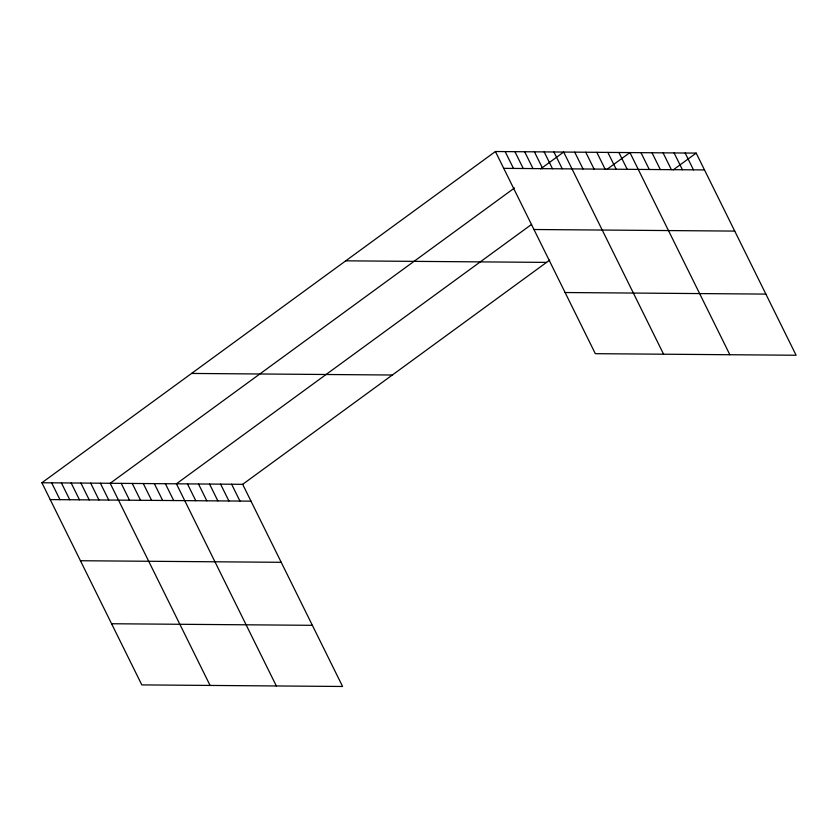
<?xml version="1.0" encoding="UTF-8"?>
<svg xmlns="http://www.w3.org/2000/svg" width="838" height="838" viewBox="0 0 838 838"><rect width="100%" height="100%" fill="white"/><g stroke="black" fill="none" stroke-linecap="round" stroke-linejoin="round"><path stroke-width="1.26" d="M41.9 482.751L242.674 484.322L342.585 686.479L141.811 684.897L41.9 482.751L495.415 151.521L696.189 153.103L796.1 355.249L595.326 353.678L495.415 151.521M514.49 187.984L110.166 483.285L210.076 685.432M540.657 168.878L563.681 152.055L663.591 354.212M531.554 224.427L176.42 483.809L276.331 685.955M606.911 169.391L629.935 152.579L729.846 354.725M242.674 484.322L549.665 260.115M673.165 169.915L696.189 153.103M503.732 168.354L704.507 169.925M533.963 229.507L734.737 231.089M345.759 260.828L546.533 262.399M565.105 292.525L765.88 294.096M191.556 373.444L392.331 375.015M50.217 499.584L250.991 501.155M80.448 560.737L281.212 562.308M111.58 623.744L312.354 625.316M685.149 153.008L693.466 169.842M674.108 152.925L682.425 169.758M663.068 152.841L671.385 169.674M652.016 152.757L660.344 169.58M640.976 152.663L649.293 169.496M618.894 152.495L627.212 169.328M607.854 152.411L616.171 169.234M596.813 152.317L605.13 169.15M585.762 152.233L594.09 169.067M574.721 152.149L583.039 168.983M553.928 151.982L562.246 168.815M544.176 151.908L552.493 168.742M534.424 151.835L542.741 168.658M524.672 151.751L532.989 168.585M514.92 151.678L523.237 168.511M505.167 151.605L513.485 168.428M231.634 484.238L239.951 501.072M220.583 484.155L228.91 500.977M209.542 484.06L217.859 500.894M198.501 483.976L206.818 500.81M187.461 483.893L195.778 500.726M165.379 483.715L173.696 500.548M154.328 483.631L162.656 500.464M143.288 483.547L151.605 500.38M132.247 483.463L140.564 500.286M121.206 483.369L129.523 500.202M100.413 483.212L108.731 500.035M90.661 483.128L98.978 499.961M80.909 483.055L89.226 499.888M71.157 482.981L79.474 499.815M61.404 482.908L69.722 499.731M51.652 482.824L59.969 499.658"/></g></svg>
